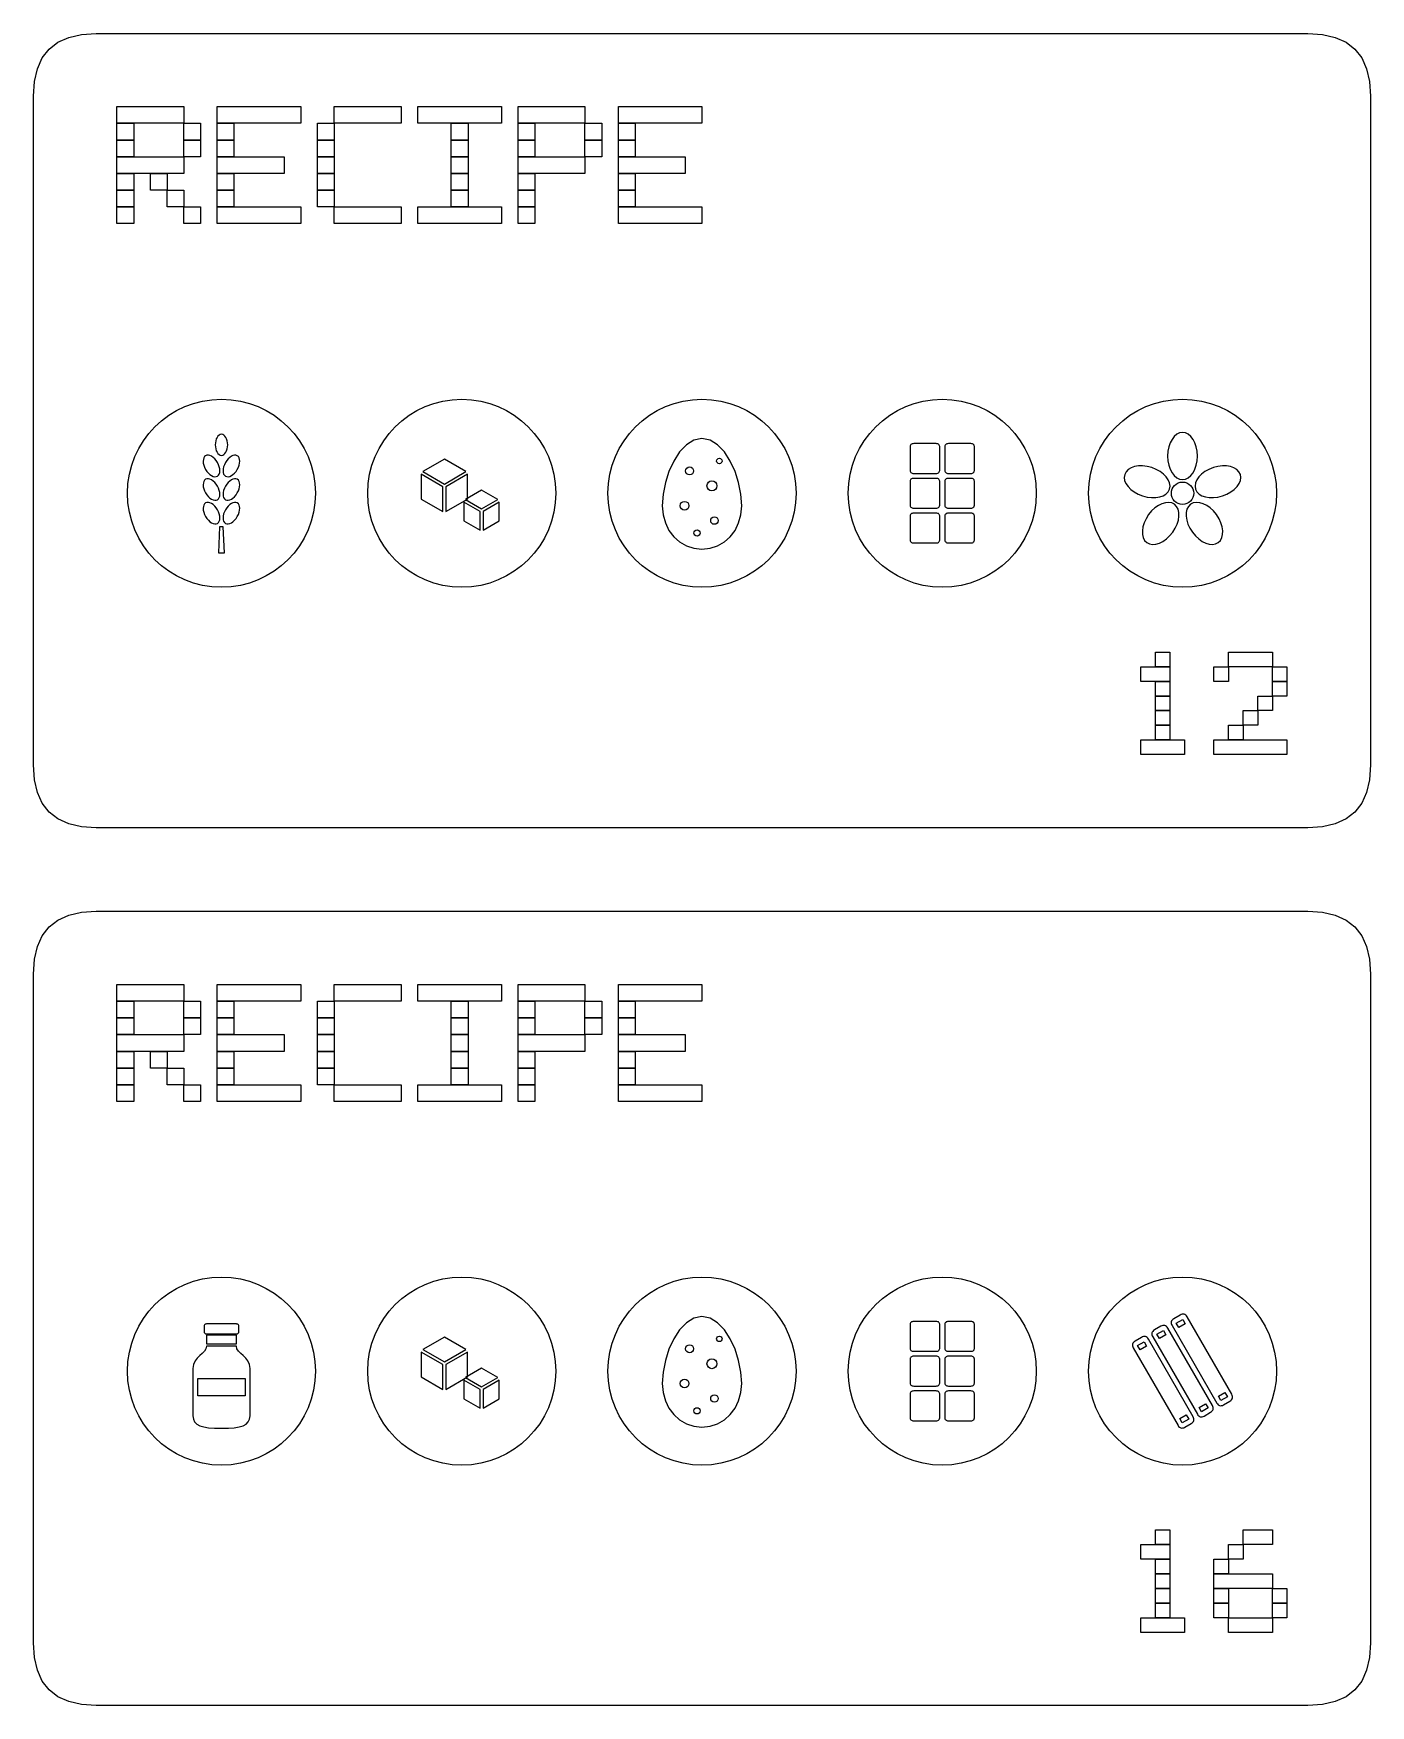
# Model space of a CAD drawing. Extents: x 4 to 296, y 4 to 585.
# Drawn here: x 208 to 272, y 147 to 227 of the extents above; entities that cross this region are included whole.
import ezdxf

# ---------------------------------------------------------------- set-up
doc = ezdxf.new("R2010")
doc.units = 0
doc.layers.add('CUT', color=1, linetype='CONTINUOUS')
doc.layers.add('RASTER', color=7, linetype='CONTINUOUS')

msp = doc.modelspace()

# ---------------------------------------------------------------- linework, layer by layer
at = {"layer": 'CUT'}
for points in [[(208, 224), (208.047, 224.703), (208.188, 225.313), (208.422, 225.828), (208.75, 226.25), (209.172, 226.578), (209.688, 226.813), (210.297, 226.953), (211, 227), (269, 227), (269.703, 226.953), (270.313, 226.813), (270.828, 226.578), (271.25, 226.25), (271.578, 225.828), (271.813, 225.313), (271.953, 224.703), (272, 224), (272, 192), (271.953, 191.297), (271.813, 190.688), (271.578, 190.172), (271.25, 189.75), (270.828, 189.422), (270.313, 189.188), (269.703, 189.047), (269, 189), (211, 189), (210.297, 189.047), (209.688, 189.188), (209.172, 189.422), (208.75, 189.75), (208.422, 190.172), (208.188, 190.688), (208.047, 191.297), (208, 192)], [(208, 182), (208.047, 182.703), (208.188, 183.313), (208.422, 183.828), (208.75, 184.25), (209.172, 184.578), (209.688, 184.813), (210.297, 184.953), (211, 185), (269, 185), (269.703, 184.953), (270.313, 184.813), (270.828, 184.578), (271.25, 184.25), (271.578, 183.828), (271.813, 183.313), (271.953, 182.703), (272, 182), (272, 150), (271.953, 149.297), (271.813, 148.688), (271.578, 148.172), (271.25, 147.75), (270.828, 147.422), (270.313, 147.188), (269.703, 147.047), (269, 147), (211, 147), (210.297, 147.047), (209.688, 147.188), (209.172, 147.422), (208.75, 147.75), (208.422, 148.172), (208.188, 148.688), (208.047, 149.297), (208, 150)]]:
    msp.add_lwpolyline(points, close=True, dxfattribs=at)
at = {"layer": 'RASTER'}
for points in [[(212, 223.5), (215.2, 223.5), (215.2, 222.7), (212, 222.7)], [(216.8, 223.5), (220.8, 223.5), (220.8, 222.7), (216.8, 222.7)], [(222.4, 223.5), (225.6, 223.5), (225.6, 222.7), (222.4, 222.7)], [(226.4, 223.5), (230.4, 223.5), (230.4, 222.7), (226.4, 222.7)], [(231.2, 223.5), (234.4, 223.5), (234.4, 222.7), (231.2, 222.7)], [(236, 223.5), (240, 223.5), (240, 222.7), (236, 222.7)], [(212, 222.7), (212.8, 222.7), (212.8, 221.9), (212, 221.9)], [(215.2, 222.7), (216, 222.7), (216, 221.9), (215.2, 221.9)], [(216.8, 222.7), (217.6, 222.7), (217.6, 221.9), (216.8, 221.9)], [(221.6, 222.7), (222.4, 222.7), (222.4, 221.9), (221.6, 221.9)], [(228, 222.7), (228.8, 222.7), (228.8, 221.9), (228, 221.9)], [(231.2, 222.7), (232, 222.7), (232, 221.9), (231.2, 221.9)], [(234.4, 222.7), (235.2, 222.7), (235.2, 221.9), (234.4, 221.9)], [(236, 222.7), (236.8, 222.7), (236.8, 221.9), (236, 221.9)], [(212, 221.9), (212.8, 221.9), (212.8, 221.1), (212, 221.1)], [(215.2, 221.9), (216, 221.9), (216, 221.1), (215.2, 221.1)], [(216.8, 221.9), (217.6, 221.9), (217.6, 221.1), (216.8, 221.1)], [(221.6, 221.9), (222.4, 221.9), (222.4, 221.1), (221.6, 221.1)], [(228, 221.9), (228.8, 221.9), (228.8, 221.1), (228, 221.1)], [(231.2, 221.9), (232, 221.9), (232, 221.1), (231.2, 221.1)], [(234.4, 221.9), (235.2, 221.9), (235.2, 221.1), (234.4, 221.1)], [(236, 221.9), (236.8, 221.9), (236.8, 221.1), (236, 221.1)], [(212, 221.1), (215.2, 221.1), (215.2, 220.3), (212, 220.3)], [(216.8, 221.1), (220, 221.1), (220, 220.3), (216.8, 220.3)], [(221.6, 221.1), (222.4, 221.1), (222.4, 220.3), (221.6, 220.3)], [(228, 221.1), (228.8, 221.1), (228.8, 220.3), (228, 220.3)], [(231.2, 221.1), (234.4, 221.1), (234.4, 220.3), (231.2, 220.3)], [(236, 221.1), (239.2, 221.1), (239.2, 220.3), (236, 220.3)], [(212, 220.3), (212.8, 220.3), (212.8, 219.5), (212, 219.5)], [(213.6, 220.3), (214.4, 220.3), (214.4, 219.5), (213.6, 219.5)], [(216.8, 220.3), (217.6, 220.3), (217.6, 219.5), (216.8, 219.5)], [(221.6, 220.3), (222.4, 220.3), (222.4, 219.5), (221.6, 219.5)], [(228, 220.3), (228.8, 220.3), (228.8, 219.5), (228, 219.5)], [(231.2, 220.3), (232, 220.3), (232, 219.5), (231.2, 219.5)], [(236, 220.3), (236.8, 220.3), (236.8, 219.5), (236, 219.5)], [(212, 219.5), (212.8, 219.5), (212.8, 218.7), (212, 218.7)], [(214.4, 219.5), (215.2, 219.5), (215.2, 218.7), (214.4, 218.7)], [(216.8, 219.5), (217.6, 219.5), (217.6, 218.7), (216.8, 218.7)], [(221.6, 219.5), (222.4, 219.5), (222.4, 218.7), (221.6, 218.7)], [(228, 219.5), (228.8, 219.5), (228.8, 218.7), (228, 218.7)], [(231.2, 219.5), (232, 219.5), (232, 218.7), (231.2, 218.7)], [(236, 219.5), (236.8, 219.5), (236.8, 218.7), (236, 218.7)], [(212, 218.7), (212.8, 218.7), (212.8, 217.9), (212, 217.9)], [(215.2, 218.7), (216, 218.7), (216, 217.9), (215.2, 217.9)], [(216.8, 218.7), (220.8, 218.7), (220.8, 217.9), (216.8, 217.9)], [(222.4, 218.7), (225.6, 218.7), (225.6, 217.9), (222.4, 217.9)], [(226.4, 218.7), (230.4, 218.7), (230.4, 217.9), (226.4, 217.9)], [(231.2, 218.7), (232, 218.7), (232, 217.9), (231.2, 217.9)], [(236, 218.7), (240, 218.7), (240, 217.9), (236, 217.9)], [(217.297, 207.317), (217.291, 207.418), (217.274, 207.513), (217.246, 207.599), (217.21, 207.674), (217.166, 207.735), (217.116, 207.782), (217.06, 207.811), (217, 207.822), (216.94, 207.811), (216.884, 207.782), (216.834, 207.735), (216.79, 207.674), (216.754, 207.599), (216.726, 207.513), (216.709, 207.418), (216.703, 207.317), (216.709, 207.215), (216.726, 207.12), (216.754, 207.034), (216.79, 206.96), (216.834, 206.898), (216.884, 206.851), (216.94, 206.822), (217, 206.812), (217.06, 206.822), (217.116, 206.851), (217.166, 206.898), (217.21, 206.96), (217.246, 207.034), (217.274, 207.12), (217.291, 207.215), (217.297, 207.317)], [(240, 207.614), (239.611, 207.534), (239.252, 207.313), (238.929, 206.975), (238.649, 206.544), (238.419, 206.047), (238.246, 205.509), (238.137, 204.953), (238.099, 204.406), (238.137, 203.976), (238.246, 203.58), (238.419, 203.226), (238.649, 202.921), (238.929, 202.672), (239.252, 202.485), (239.611, 202.368), (240, 202.327), (240.389, 202.368), (240.748, 202.485), (241.071, 202.672), (241.351, 202.921), (241.581, 203.226), (241.754, 203.58), (241.863, 203.976), (241.901, 204.406), (241.863, 204.953), (241.754, 205.509), (241.581, 206.047), (241.351, 206.544), (241.071, 206.975), (240.748, 207.313), (240.389, 207.534), (240, 207.614)], [(249.956, 207.198), (249.956, 206.129), (249.958, 206.087), (249.967, 206.051), (249.981, 206.02), (250, 205.995), (250.025, 205.975), (250.056, 205.962), (250.092, 205.953), (250.134, 205.95), (251.203, 205.95), (251.245, 205.953), (251.281, 205.962), (251.312, 205.975), (251.337, 205.995), (251.356, 206.02), (251.37, 206.051), (251.378, 206.087), (251.381, 206.129), (251.381, 207.198), (251.378, 207.24), (251.37, 207.276), (251.356, 207.306), (251.337, 207.331), (251.312, 207.351), (251.281, 207.365), (251.245, 207.373), (251.203, 207.376), (250.134, 207.376), (250.092, 207.373), (250.056, 207.365), (250.025, 207.351), (250, 207.331), (249.981, 207.306), (249.967, 207.276), (249.958, 207.24), (249.956, 207.198)], [(251.619, 207.198), (251.619, 206.129), (251.622, 206.087), (251.63, 206.051), (251.644, 206.02), (251.663, 205.995), (251.688, 205.975), (251.719, 205.962), (251.755, 205.953), (251.797, 205.95), (252.866, 205.95), (252.908, 205.953), (252.944, 205.962), (252.975, 205.975), (253, 205.995), (253.019, 206.02), (253.033, 206.051), (253.042, 206.087), (253.044, 206.129), (253.044, 207.198), (253.042, 207.24), (253.033, 207.276), (253.019, 207.306), (253, 207.331), (252.975, 207.351), (252.944, 207.365), (252.908, 207.373), (252.866, 207.376), (251.797, 207.376), (251.755, 207.373), (251.719, 207.365), (251.688, 207.351), (251.663, 207.331), (251.644, 207.306), (251.63, 207.276), (251.622, 207.24), (251.619, 207.198)], [(263.713, 206.782), (263.698, 207.009), (263.657, 207.221), (263.591, 207.413), (263.504, 207.58), (263.399, 207.718), (263.277, 207.822), (263.144, 207.888), (263, 207.911), (262.856, 207.888), (262.723, 207.822), (262.601, 207.718), (262.496, 207.58), (262.409, 207.413), (262.343, 207.221), (262.302, 207.009), (262.287, 206.782), (262.302, 206.555), (262.343, 206.343), (262.409, 206.151), (262.496, 205.984), (262.601, 205.846), (262.723, 205.742), (262.856, 205.676), (263, 205.653), (263.144, 205.676), (263.277, 205.742), (263.399, 205.846), (263.504, 205.984), (263.591, 206.151), (263.657, 206.343), (263.698, 206.555), (263.713, 206.782)], [(216.808, 206.47), (216.745, 206.565), (216.676, 206.648), (216.602, 206.715), (216.525, 206.768), (216.449, 206.803), (216.375, 206.821), (216.305, 206.818), (216.243, 206.795), (216.191, 206.753), (216.155, 206.694), (216.133, 206.621), (216.125, 206.537), (216.132, 206.445), (216.154, 206.347), (216.191, 206.245), (216.242, 206.143), (216.304, 206.048), (216.374, 205.966), (216.448, 205.898), (216.524, 205.846), (216.601, 205.81), (216.675, 205.793), (216.744, 205.795), (216.807, 205.818), (216.858, 205.861), (216.895, 205.92), (216.917, 205.993), (216.924, 206.077), (216.917, 206.169), (216.895, 206.267), (216.859, 206.368), (216.808, 206.47)], [(217.758, 206.143), (217.809, 206.245), (217.846, 206.347), (217.868, 206.445), (217.875, 206.537), (217.867, 206.621), (217.845, 206.694), (217.809, 206.753), (217.757, 206.795), (217.695, 206.818), (217.625, 206.821), (217.551, 206.803), (217.475, 206.768), (217.398, 206.715), (217.324, 206.648), (217.255, 206.565), (217.192, 206.47), (217.141, 206.368), (217.105, 206.267), (217.083, 206.169), (217.076, 206.077), (217.083, 205.993), (217.105, 205.92), (217.142, 205.861), (217.193, 205.818), (217.256, 205.795), (217.325, 205.793), (217.399, 205.81), (217.476, 205.846), (217.552, 205.898), (217.626, 205.966), (217.696, 206.048), (217.758, 206.143)], [(227.668, 206.628), (226.635, 206.034), (227.668, 205.44), (228.702, 206.034), (227.668, 206.628)], [(216.808, 205.342), (216.745, 205.437), (216.676, 205.519), (216.602, 205.587), (216.525, 205.639), (216.449, 205.675), (216.375, 205.692), (216.305, 205.69), (216.243, 205.667), (216.191, 205.624), (216.155, 205.565), (216.133, 205.492), (216.125, 205.408), (216.132, 205.316), (216.154, 205.218), (216.191, 205.117), (216.242, 205.015), (216.304, 204.92), (216.374, 204.837), (216.448, 204.77), (216.524, 204.717), (216.601, 204.682), (216.675, 204.664), (216.744, 204.667), (216.807, 204.69), (216.858, 204.732), (216.895, 204.791), (216.917, 204.864), (216.924, 204.948), (216.917, 205.04), (216.895, 205.138), (216.859, 205.24), (216.808, 205.342)], [(217.758, 205.015), (217.809, 205.117), (217.846, 205.218), (217.868, 205.316), (217.875, 205.408), (217.867, 205.492), (217.845, 205.565), (217.809, 205.624), (217.757, 205.667), (217.695, 205.69), (217.625, 205.692), (217.551, 205.675), (217.475, 205.639), (217.398, 205.587), (217.324, 205.519), (217.255, 205.437), (217.192, 205.342), (217.141, 205.24), (217.105, 205.138), (217.083, 205.04), (217.076, 204.948), (217.083, 204.864), (217.105, 204.791), (217.142, 204.732), (217.193, 204.69), (217.256, 204.667), (217.325, 204.664), (217.399, 204.682), (217.476, 204.717), (217.552, 204.77), (217.626, 204.837), (217.696, 204.92), (217.758, 205.015)], [(226.562, 205.909), (226.562, 204.721), (227.596, 204.127), (227.596, 205.315), (226.562, 205.909)], [(227.741, 205.315), (227.741, 204.127), (228.774, 204.721), (228.774, 205.909), (227.741, 205.315)], [(249.956, 205.535), (249.956, 204.465), (249.958, 204.424), (249.967, 204.387), (249.981, 204.357), (250, 204.332), (250.025, 204.312), (250.056, 204.298), (250.092, 204.29), (250.134, 204.287), (251.203, 204.287), (251.245, 204.29), (251.281, 204.298), (251.312, 204.312), (251.337, 204.332), (251.356, 204.357), (251.37, 204.387), (251.378, 204.424), (251.381, 204.465), (251.381, 205.535), (251.378, 205.576), (251.37, 205.613), (251.356, 205.643), (251.337, 205.668), (251.312, 205.688), (251.281, 205.702), (251.245, 205.71), (251.203, 205.713), (250.134, 205.713), (250.092, 205.71), (250.056, 205.702), (250.025, 205.688), (250, 205.668), (249.981, 205.643), (249.967, 205.613), (249.958, 205.576), (249.956, 205.535)], [(251.619, 205.535), (251.619, 204.465), (251.622, 204.424), (251.63, 204.387), (251.644, 204.357), (251.663, 204.332), (251.688, 204.312), (251.719, 204.298), (251.755, 204.29), (251.797, 204.287), (252.866, 204.287), (252.908, 204.29), (252.944, 204.298), (252.975, 204.312), (253, 204.332), (253.019, 204.357), (253.033, 204.387), (253.042, 204.424), (253.044, 204.465), (253.044, 205.535), (253.042, 205.576), (253.033, 205.613), (253.019, 205.643), (253, 205.668), (252.975, 205.688), (252.944, 205.702), (252.908, 205.71), (252.866, 205.713), (251.797, 205.713), (251.755, 205.71), (251.719, 205.702), (251.688, 205.688), (251.663, 205.668), (251.644, 205.643), (251.63, 205.613), (251.622, 205.576), (251.619, 205.535)], [(261.525, 206.229), (261.305, 206.285), (261.09, 206.311), (260.888, 206.308), (260.702, 206.277), (260.538, 206.219), (260.402, 206.136), (260.298, 206.029), (260.232, 205.899), (260.209, 205.756), (260.23, 205.608), (260.292, 205.461), (260.39, 205.318), (260.522, 205.184), (260.684, 205.062), (260.873, 204.957), (261.085, 204.873), (261.306, 204.816), (261.52, 204.79), (261.723, 204.794), (261.908, 204.825), (262.072, 204.882), (262.208, 204.965), (262.312, 205.072), (262.379, 205.202), (262.401, 205.346), (262.38, 205.493), (262.318, 205.641), (262.22, 205.783), (262.088, 205.918), (261.926, 206.04), (261.737, 206.145), (261.525, 206.229)], [(264.915, 204.873), (265.127, 204.957), (265.316, 205.062), (265.478, 205.184), (265.61, 205.318), (265.708, 205.461), (265.77, 205.608), (265.791, 205.756), (265.768, 205.899), (265.702, 206.029), (265.598, 206.136), (265.462, 206.219), (265.298, 206.277), (265.112, 206.308), (264.91, 206.311), (264.695, 206.285), (264.475, 206.229), (264.263, 206.145), (264.074, 206.04), (263.912, 205.918), (263.78, 205.783), (263.682, 205.641), (263.62, 205.493), (263.599, 205.346), (263.621, 205.202), (263.688, 205.072), (263.792, 204.965), (263.928, 204.882), (264.092, 204.825), (264.277, 204.794), (264.48, 204.79), (264.694, 204.816), (264.915, 204.873)], [(229.45, 205.143), (228.675, 204.697), (229.45, 204.252), (230.226, 204.697), (229.45, 205.143)], [(216.808, 204.213), (216.745, 204.308), (216.676, 204.39), (216.602, 204.458), (216.525, 204.511), (216.449, 204.546), (216.375, 204.563), (216.305, 204.561), (216.243, 204.538), (216.191, 204.495), (216.155, 204.436), (216.133, 204.364), (216.125, 204.28), (216.132, 204.187), (216.154, 204.089), (216.191, 203.988), (216.242, 203.886), (216.304, 203.791), (216.374, 203.709), (216.448, 203.641), (216.524, 203.589), (216.601, 203.553), (216.675, 203.536), (216.744, 203.538), (216.807, 203.561), (216.858, 203.604), (216.895, 203.663), (216.917, 203.736), (216.924, 203.82), (216.917, 203.912), (216.895, 204.01), (216.859, 204.111), (216.808, 204.213)], [(217.758, 203.886), (217.809, 203.988), (217.846, 204.089), (217.868, 204.187), (217.875, 204.28), (217.867, 204.364), (217.845, 204.436), (217.809, 204.495), (217.757, 204.538), (217.695, 204.561), (217.625, 204.563), (217.551, 204.546), (217.475, 204.511), (217.398, 204.458), (217.324, 204.39), (217.255, 204.308), (217.192, 204.213), (217.141, 204.111), (217.105, 204.01), (217.083, 203.912), (217.076, 203.82), (217.083, 203.736), (217.105, 203.663), (217.142, 203.604), (217.193, 203.561), (217.256, 203.538), (217.325, 203.536), (217.399, 203.553), (217.476, 203.589), (217.552, 203.641), (217.626, 203.709), (217.696, 203.791), (217.758, 203.886)], [(228.603, 204.572), (228.603, 203.681), (229.378, 203.236), (229.378, 204.127), (228.603, 204.572)], [(229.523, 204.127), (229.523, 203.236), (230.298, 203.681), (230.298, 204.572), (229.523, 204.127)], [(249.956, 203.871), (249.956, 202.802), (249.958, 202.76), (249.967, 202.724), (249.981, 202.694), (250, 202.669), (250.025, 202.649), (250.056, 202.635), (250.092, 202.627), (250.134, 202.624), (251.203, 202.624), (251.245, 202.627), (251.281, 202.635), (251.312, 202.649), (251.337, 202.669), (251.356, 202.694), (251.37, 202.724), (251.378, 202.76), (251.381, 202.802), (251.381, 203.871), (251.378, 203.913), (251.37, 203.949), (251.356, 203.98), (251.337, 204.005), (251.312, 204.025), (251.281, 204.038), (251.245, 204.047), (251.203, 204.05), (250.134, 204.05), (250.092, 204.047), (250.056, 204.038), (250.025, 204.025), (250, 204.005), (249.981, 203.98), (249.967, 203.949), (249.958, 203.913), (249.956, 203.871)], [(251.619, 203.871), (251.619, 202.802), (251.622, 202.76), (251.63, 202.724), (251.644, 202.694), (251.663, 202.669), (251.688, 202.649), (251.719, 202.635), (251.755, 202.627), (251.797, 202.624), (252.866, 202.624), (252.908, 202.627), (252.944, 202.635), (252.975, 202.649), (253, 202.669), (253.019, 202.694), (253.033, 202.724), (253.042, 202.76), (253.044, 202.802), (253.044, 203.871), (253.042, 203.913), (253.033, 203.949), (253.019, 203.98), (253, 204.005), (252.975, 204.025), (252.944, 204.038), (252.908, 204.047), (252.866, 204.05), (251.797, 204.05), (251.755, 204.047), (251.719, 204.038), (251.688, 204.025), (251.663, 204.005), (251.644, 203.98), (251.63, 203.949), (251.622, 203.913), (251.619, 203.871)], [(261.376, 203.977), (261.254, 203.785), (261.163, 203.589), (261.103, 203.395), (261.076, 203.209), (261.08, 203.035), (261.117, 202.88), (261.186, 202.748), (261.289, 202.645), (261.419, 202.579), (261.566, 202.554), (261.725, 202.567), (261.891, 202.616), (262.06, 202.7), (262.226, 202.817), (262.384, 202.964), (262.529, 203.139), (262.651, 203.332), (262.742, 203.528), (262.802, 203.721), (262.829, 203.908), (262.825, 204.081), (262.788, 204.237), (262.719, 204.368), (262.616, 204.471), (262.486, 204.537), (262.339, 204.563), (262.18, 204.55), (262.014, 204.5), (261.845, 204.416), (261.679, 204.3), (261.521, 204.153), (261.376, 203.977)], [(263.471, 203.139), (263.616, 202.964), (263.774, 202.817), (263.94, 202.7), (264.109, 202.616), (264.275, 202.567), (264.434, 202.554), (264.581, 202.579), (264.711, 202.645), (264.814, 202.748), (264.883, 202.88), (264.92, 203.035), (264.924, 203.209), (264.897, 203.395), (264.837, 203.589), (264.746, 203.785), (264.624, 203.977), (264.479, 204.153), (264.321, 204.3), (264.155, 204.416), (263.986, 204.5), (263.82, 204.55), (263.661, 204.563), (263.514, 204.537), (263.384, 204.471), (263.281, 204.368), (263.212, 204.237), (263.175, 204.081), (263.171, 203.908), (263.198, 203.721), (263.258, 203.528), (263.349, 203.332), (263.471, 203.139)], [(216.911, 203.396), (216.852, 202.149), (217.149, 202.149), (217.089, 203.396), (216.911, 203.396)], [(261.7, 197.4), (262.4, 197.4), (262.4, 196.7), (261.7, 196.7)], [(265.2, 197.4), (267.3, 197.4), (267.3, 196.7), (265.2, 196.7)], [(261, 196.7), (262.4, 196.7), (262.4, 196), (261, 196)], [(261.7, 196), (262.4, 196), (262.4, 195.3), (261.7, 195.3)], [(264.5, 196.7), (265.2, 196.7), (265.2, 196), (264.5, 196)], [(267.3, 196.7), (268, 196.7), (268, 196), (267.3, 196)], [(267.3, 196), (268, 196), (268, 195.3), (267.3, 195.3)], [(261.7, 195.3), (262.4, 195.3), (262.4, 194.6), (261.7, 194.6)], [(266.6, 195.3), (267.3, 195.3), (267.3, 194.6), (266.6, 194.6)], [(261.7, 194.6), (262.4, 194.6), (262.4, 193.9), (261.7, 193.9)], [(265.9, 194.6), (266.6, 194.6), (266.6, 193.9), (265.9, 193.9)], [(261.7, 193.9), (262.4, 193.9), (262.4, 193.2), (261.7, 193.2)], [(265.2, 193.9), (265.9, 193.9), (265.9, 193.2), (265.2, 193.2)], [(261, 193.2), (263.1, 193.2), (263.1, 192.5), (261, 192.5)], [(264.5, 193.2), (268, 193.2), (268, 192.5), (264.5, 192.5)], [(212, 181.5), (215.2, 181.5), (215.2, 180.7), (212, 180.7)], [(216.8, 181.5), (220.8, 181.5), (220.8, 180.7), (216.8, 180.7)], [(222.4, 181.5), (225.6, 181.5), (225.6, 180.7), (222.4, 180.7)], [(226.4, 181.5), (230.4, 181.5), (230.4, 180.7), (226.4, 180.7)], [(231.2, 181.5), (234.4, 181.5), (234.4, 180.7), (231.2, 180.7)], [(236, 181.5), (240, 181.5), (240, 180.7), (236, 180.7)], [(212, 180.7), (212.8, 180.7), (212.8, 179.9), (212, 179.9)], [(215.2, 180.7), (216, 180.7), (216, 179.9), (215.2, 179.9)], [(216.8, 180.7), (217.6, 180.7), (217.6, 179.9), (216.8, 179.9)], [(221.6, 180.7), (222.4, 180.7), (222.4, 179.9), (221.6, 179.9)], [(228, 180.7), (228.8, 180.7), (228.8, 179.9), (228, 179.9)], [(231.2, 180.7), (232, 180.7), (232, 179.9), (231.2, 179.9)], [(234.4, 180.7), (235.2, 180.7), (235.2, 179.9), (234.4, 179.9)], [(236, 180.7), (236.8, 180.7), (236.8, 179.9), (236, 179.9)], [(212, 179.9), (212.8, 179.9), (212.8, 179.1), (212, 179.1)], [(215.2, 179.9), (216, 179.9), (216, 179.1), (215.2, 179.1)], [(216.8, 179.9), (217.6, 179.9), (217.6, 179.1), (216.8, 179.1)], [(221.6, 179.9), (222.4, 179.9), (222.4, 179.1), (221.6, 179.1)], [(228, 179.9), (228.8, 179.9), (228.8, 179.1), (228, 179.1)], [(231.2, 179.9), (232, 179.9), (232, 179.1), (231.2, 179.1)], [(234.4, 179.9), (235.2, 179.9), (235.2, 179.1), (234.4, 179.1)], [(236, 179.9), (236.8, 179.9), (236.8, 179.1), (236, 179.1)], [(212, 179.1), (215.2, 179.1), (215.2, 178.3), (212, 178.3)], [(216.8, 179.1), (220, 179.1), (220, 178.3), (216.8, 178.3)], [(221.6, 179.1), (222.4, 179.1), (222.4, 178.3), (221.6, 178.3)], [(228, 179.1), (228.8, 179.1), (228.8, 178.3), (228, 178.3)], [(231.2, 179.1), (234.4, 179.1), (234.4, 178.3), (231.2, 178.3)], [(236, 179.1), (239.2, 179.1), (239.2, 178.3), (236, 178.3)], [(212, 178.3), (212.8, 178.3), (212.8, 177.5), (212, 177.5)], [(213.6, 178.3), (214.4, 178.3), (214.4, 177.5), (213.6, 177.5)], [(216.8, 178.3), (217.6, 178.3), (217.6, 177.5), (216.8, 177.5)], [(221.6, 178.3), (222.4, 178.3), (222.4, 177.5), (221.6, 177.5)], [(228, 178.3), (228.8, 178.3), (228.8, 177.5), (228, 177.5)], [(231.2, 178.3), (232, 178.3), (232, 177.5), (231.2, 177.5)], [(236, 178.3), (236.8, 178.3), (236.8, 177.5), (236, 177.5)], [(212, 177.5), (212.8, 177.5), (212.8, 176.7), (212, 176.7)], [(214.4, 177.5), (215.2, 177.5), (215.2, 176.7), (214.4, 176.7)], [(216.8, 177.5), (217.6, 177.5), (217.6, 176.7), (216.8, 176.7)], [(221.6, 177.5), (222.4, 177.5), (222.4, 176.7), (221.6, 176.7)], [(228, 177.5), (228.8, 177.5), (228.8, 176.7), (228, 176.7)], [(231.2, 177.5), (232, 177.5), (232, 176.7), (231.2, 176.7)], [(236, 177.5), (236.8, 177.5), (236.8, 176.7), (236, 176.7)], [(212, 176.7), (212.8, 176.7), (212.8, 175.9), (212, 175.9)], [(215.2, 176.7), (216, 176.7), (216, 175.9), (215.2, 175.9)], [(216.8, 176.7), (220.8, 176.7), (220.8, 175.9), (216.8, 175.9)], [(222.4, 176.7), (225.6, 176.7), (225.6, 175.9), (222.4, 175.9)], [(226.4, 176.7), (230.4, 176.7), (230.4, 175.9), (226.4, 175.9)], [(231.2, 176.7), (232, 176.7), (232, 175.9), (231.2, 175.9)], [(236, 176.7), (240, 176.7), (240, 175.9), (236, 175.9)], [(240, 165.614), (239.611, 165.534), (239.252, 165.313), (238.929, 164.975), (238.649, 164.544), (238.419, 164.047), (238.246, 163.509), (238.137, 162.953), (238.099, 162.406), (238.137, 161.976), (238.246, 161.58), (238.419, 161.226), (238.649, 160.921), (238.929, 160.672), (239.252, 160.485), (239.611, 160.368), (240, 160.327), (240.389, 160.368), (240.748, 160.485), (241.071, 160.672), (241.351, 160.921), (241.581, 161.226), (241.754, 161.58), (241.863, 161.976), (241.901, 162.406), (241.863, 162.953), (241.754, 163.509), (241.581, 164.047), (241.351, 164.544), (241.071, 164.975), (240.748, 165.313), (240.389, 165.534), (240, 165.614)], [(262.497, 165.179), (264.635, 161.475), (264.666, 161.428), (264.7, 161.392), (264.736, 161.366), (264.776, 161.35), (264.818, 161.344), (264.862, 161.349), (264.91, 161.363), (264.96, 161.388), (265.268, 161.566), (265.315, 161.597), (265.351, 161.631), (265.377, 161.667), (265.393, 161.707), (265.399, 161.748), (265.394, 161.793), (265.38, 161.841), (265.355, 161.891), (263.217, 165.594), (263.186, 165.641), (263.152, 165.677), (263.116, 165.703), (263.076, 165.719), (263.034, 165.725), (262.99, 165.72), (262.942, 165.706), (262.892, 165.681), (262.584, 165.503), (262.537, 165.472), (262.501, 165.438), (262.475, 165.402), (262.459, 165.363), (262.453, 165.321), (262.458, 165.276), (262.472, 165.229), (262.497, 165.179)], [(216.168, 165.138), (216.168, 164.901), (216.17, 164.873), (216.176, 164.849), (216.185, 164.828), (216.198, 164.812), (216.215, 164.799), (216.235, 164.789), (216.259, 164.784), (216.287, 164.782), (217.713, 164.782), (217.741, 164.784), (217.765, 164.789), (217.785, 164.799), (217.802, 164.812), (217.815, 164.828), (217.824, 164.849), (217.83, 164.873), (217.832, 164.901), (217.832, 165.138), (217.83, 165.166), (217.824, 165.19), (217.815, 165.211), (217.802, 165.228), (217.785, 165.24), (217.765, 165.25), (217.741, 165.255), (217.713, 165.257), (216.287, 165.257), (216.259, 165.255), (216.235, 165.25), (216.215, 165.24), (216.198, 165.228), (216.185, 165.211), (216.176, 165.19), (216.17, 165.166), (216.168, 165.138)], [(249.956, 165.198), (249.956, 164.129), (249.958, 164.087), (249.967, 164.051), (249.981, 164.02), (250, 163.995), (250.025, 163.975), (250.056, 163.962), (250.092, 163.953), (250.134, 163.95), (251.203, 163.95), (251.245, 163.953), (251.281, 163.962), (251.312, 163.975), (251.337, 163.995), (251.356, 164.02), (251.37, 164.051), (251.378, 164.087), (251.381, 164.129), (251.381, 165.198), (251.378, 165.24), (251.37, 165.276), (251.356, 165.306), (251.337, 165.331), (251.312, 165.351), (251.281, 165.365), (251.245, 165.373), (251.203, 165.376), (250.134, 165.376), (250.092, 165.373), (250.056, 165.365), (250.025, 165.351), (250, 165.331), (249.981, 165.306), (249.967, 165.276), (249.958, 165.24), (249.956, 165.198)], [(251.619, 165.198), (251.619, 164.129), (251.622, 164.087), (251.63, 164.051), (251.644, 164.02), (251.663, 163.995), (251.688, 163.975), (251.719, 163.962), (251.755, 163.953), (251.797, 163.95), (252.866, 163.95), (252.908, 163.953), (252.944, 163.962), (252.975, 163.975), (253, 163.995), (253.019, 164.02), (253.033, 164.051), (253.042, 164.087), (253.044, 164.129), (253.044, 165.198), (253.042, 165.24), (253.033, 165.276), (253.019, 165.306), (253, 165.331), (252.975, 165.351), (252.944, 165.365), (252.908, 165.373), (252.866, 165.376), (251.797, 165.376), (251.755, 165.373), (251.719, 165.365), (251.688, 165.351), (251.663, 165.331), (251.644, 165.306), (251.63, 165.276), (251.622, 165.24), (251.619, 165.198)], [(261.571, 164.644), (263.709, 160.94), (263.74, 160.894), (263.774, 160.858), (263.81, 160.832), (263.85, 160.816), (263.892, 160.81), (263.936, 160.814), (263.984, 160.829), (264.034, 160.853), (264.342, 161.031), (264.389, 161.062), (264.425, 161.096), (264.451, 161.133), (264.467, 161.172), (264.473, 161.214), (264.468, 161.259), (264.454, 161.306), (264.429, 161.356), (262.291, 165.06), (262.26, 165.106), (262.226, 165.142), (262.19, 165.168), (262.15, 165.184), (262.108, 165.19), (262.064, 165.186), (262.016, 165.171), (261.966, 165.147), (261.658, 164.969), (261.611, 164.938), (261.575, 164.904), (261.549, 164.867), (261.533, 164.828), (261.527, 164.786), (261.532, 164.741), (261.546, 164.694), (261.571, 164.644)], [(261.776, 164.763), (262.085, 164.941), (262.204, 164.735), (261.895, 164.557), (261.776, 164.763)], [(262.702, 165.297), (263.011, 165.476), (263.13, 165.27), (262.821, 165.092), (262.702, 165.297)], [(216.287, 164.188), (216.259, 164.064), (216.185, 163.954), (216.08, 163.85), (215.961, 163.743), (215.841, 163.624), (215.736, 163.486), (215.662, 163.321), (215.634, 163.119), (215.634, 160.862), (215.654, 160.7), (215.714, 160.568), (215.815, 160.465), (215.961, 160.386), (216.15, 160.33), (216.386, 160.294), (216.668, 160.274), (217, 160.268), (217.332, 160.274), (217.614, 160.294), (217.85, 160.33), (218.04, 160.386), (218.185, 160.465), (218.286, 160.568), (218.346, 160.7), (218.366, 160.862), (218.366, 163.119), (218.338, 163.321), (218.264, 163.486), (218.159, 163.624), (218.04, 163.743), (217.92, 163.85), (217.815, 163.954), (217.741, 164.064), (217.713, 164.188), (216.287, 164.188)], [(216.287, 164.723), (216.287, 164.307), (217.713, 164.307), (217.713, 164.723), (216.287, 164.723)], [(227.668, 164.628), (226.635, 164.034), (227.668, 163.44), (228.702, 164.034), (227.668, 164.628)], [(260.645, 164.109), (262.783, 160.406), (262.814, 160.359), (262.848, 160.323), (262.884, 160.297), (262.924, 160.281), (262.966, 160.275), (263.01, 160.28), (263.058, 160.294), (263.108, 160.319), (263.416, 160.497), (263.463, 160.528), (263.499, 160.562), (263.525, 160.598), (263.541, 160.637), (263.547, 160.679), (263.542, 160.724), (263.528, 160.771), (263.503, 160.821), (261.365, 164.525), (261.334, 164.572), (261.3, 164.608), (261.264, 164.634), (261.224, 164.65), (261.182, 164.656), (261.138, 164.651), (261.09, 164.637), (261.04, 164.612), (260.732, 164.434), (260.685, 164.403), (260.649, 164.369), (260.623, 164.333), (260.607, 164.293), (260.601, 164.252), (260.606, 164.207), (260.62, 164.159), (260.645, 164.109)], [(260.851, 164.228), (261.159, 164.406), (261.278, 164.201), (260.969, 164.022), (260.851, 164.228)], [(226.562, 163.909), (226.562, 162.721), (227.596, 162.127), (227.596, 163.315), (226.562, 163.909)], [(227.741, 163.315), (227.741, 162.127), (228.774, 162.721), (228.774, 163.909), (227.741, 163.315)], [(249.956, 163.535), (249.956, 162.465), (249.958, 162.424), (249.967, 162.387), (249.981, 162.357), (250, 162.332), (250.025, 162.312), (250.056, 162.298), (250.092, 162.29), (250.134, 162.287), (251.203, 162.287), (251.245, 162.29), (251.281, 162.298), (251.312, 162.312), (251.337, 162.332), (251.356, 162.357), (251.37, 162.387), (251.378, 162.424), (251.381, 162.465), (251.381, 163.535), (251.378, 163.576), (251.37, 163.613), (251.356, 163.643), (251.337, 163.668), (251.312, 163.688), (251.281, 163.702), (251.245, 163.71), (251.203, 163.713), (250.134, 163.713), (250.092, 163.71), (250.056, 163.702), (250.025, 163.688), (250, 163.668), (249.981, 163.643), (249.967, 163.613), (249.958, 163.576), (249.956, 163.535)], [(251.619, 163.535), (251.619, 162.465), (251.622, 162.424), (251.63, 162.387), (251.644, 162.357), (251.663, 162.332), (251.688, 162.312), (251.719, 162.298), (251.755, 162.29), (251.797, 162.287), (252.866, 162.287), (252.908, 162.29), (252.944, 162.298), (252.975, 162.312), (253, 162.332), (253.019, 162.357), (253.033, 162.387), (253.042, 162.424), (253.044, 162.465), (253.044, 163.535), (253.042, 163.576), (253.033, 163.613), (253.019, 163.643), (253, 163.668), (252.975, 163.688), (252.944, 163.702), (252.908, 163.71), (252.866, 163.713), (251.797, 163.713), (251.755, 163.71), (251.719, 163.702), (251.688, 163.688), (251.663, 163.668), (251.644, 163.643), (251.63, 163.613), (251.622, 163.576), (251.619, 163.535)], [(215.871, 162.644), (218.129, 162.644), (218.129, 161.812), (215.871, 161.812), (215.871, 162.644)], [(228.603, 162.572), (228.603, 161.681), (229.378, 161.236), (229.378, 162.127), (228.603, 162.572)], [(229.45, 163.143), (228.675, 162.697), (229.45, 162.252), (230.226, 162.697), (229.45, 163.143)], [(229.523, 162.127), (229.523, 161.236), (230.298, 161.681), (230.298, 162.572), (229.523, 162.127)], [(249.956, 161.871), (249.956, 160.802), (249.958, 160.76), (249.967, 160.724), (249.981, 160.694), (250, 160.669), (250.025, 160.649), (250.056, 160.635), (250.092, 160.627), (250.134, 160.624), (251.203, 160.624), (251.245, 160.627), (251.281, 160.635), (251.312, 160.649), (251.337, 160.669), (251.356, 160.694), (251.37, 160.724), (251.378, 160.76), (251.381, 160.802), (251.381, 161.871), (251.378, 161.913), (251.37, 161.949), (251.356, 161.98), (251.337, 162.005), (251.312, 162.025), (251.281, 162.038), (251.245, 162.047), (251.203, 162.05), (250.134, 162.05), (250.092, 162.047), (250.056, 162.038), (250.025, 162.025), (250, 162.005), (249.981, 161.98), (249.967, 161.949), (249.958, 161.913), (249.956, 161.871)], [(251.619, 161.871), (251.619, 160.802), (251.622, 160.76), (251.63, 160.724), (251.644, 160.694), (251.663, 160.669), (251.688, 160.649), (251.719, 160.635), (251.755, 160.627), (251.797, 160.624), (252.866, 160.624), (252.908, 160.627), (252.944, 160.635), (252.975, 160.649), (253, 160.669), (253.019, 160.694), (253.033, 160.724), (253.042, 160.76), (253.044, 160.802), (253.044, 161.871), (253.042, 161.913), (253.033, 161.949), (253.019, 161.98), (253, 162.005), (252.975, 162.025), (252.944, 162.038), (252.908, 162.047), (252.866, 162.05), (251.797, 162.05), (251.755, 162.047), (251.719, 162.038), (251.688, 162.025), (251.663, 162.005), (251.644, 161.98), (251.63, 161.949), (251.622, 161.913), (251.619, 161.871)], [(264.722, 161.799), (265.031, 161.978), (265.149, 161.772), (264.841, 161.594), (264.722, 161.799)], [(262.87, 160.73), (263.179, 160.908), (263.298, 160.703), (262.989, 160.524), (262.87, 160.73)], [(263.796, 161.265), (264.105, 161.443), (264.224, 161.237), (263.915, 161.059), (263.796, 161.265)], [(261.7, 155.4), (262.4, 155.4), (262.4, 154.7), (261.7, 154.7)], [(265.9, 155.4), (267.3, 155.4), (267.3, 154.7), (265.9, 154.7)], [(261, 154.7), (262.4, 154.7), (262.4, 154), (261, 154)], [(265.2, 154.7), (265.9, 154.7), (265.9, 154), (265.2, 154)], [(261.7, 154), (262.4, 154), (262.4, 153.3), (261.7, 153.3)], [(264.5, 154), (265.2, 154), (265.2, 153.3), (264.5, 153.3)], [(261.7, 153.3), (262.4, 153.3), (262.4, 152.6), (261.7, 152.6)], [(264.5, 153.3), (267.3, 153.3), (267.3, 152.6), (264.5, 152.6)], [(261.7, 152.6), (262.4, 152.6), (262.4, 151.9), (261.7, 151.9)], [(264.5, 152.6), (265.2, 152.6), (265.2, 151.9), (264.5, 151.9)], [(267.3, 152.6), (268, 152.6), (268, 151.9), (267.3, 151.9)], [(261.7, 151.9), (262.4, 151.9), (262.4, 151.2), (261.7, 151.2)], [(264.5, 151.9), (265.2, 151.9), (265.2, 151.2), (264.5, 151.2)], [(267.3, 151.9), (268, 151.9), (268, 151.2), (267.3, 151.2)], [(261, 151.2), (263.1, 151.2), (263.1, 150.5), (261, 150.5)], [(265.2, 151.2), (267.3, 151.2), (267.3, 150.5), (265.2, 150.5)]]:
    msp.add_lwpolyline(points, close=True, dxfattribs=at)
for centre, radius in [((217, 205), 4.5), ((228.5, 205), 4.5), ((240, 205), 4.5), ((251.5, 205), 4.5), ((263, 205), 4.5), ((240.832, 206.544), 0.131), ((239.406, 206.069), 0.19), ((240.475, 205.356), 0.238), ((263, 205), 0.535), ((239.168, 204.406), 0.208), ((239.762, 203.099), 0.149), ((240.594, 203.693), 0.178), ((217, 163), 4.5), ((228.5, 163), 4.5), ((240, 163), 4.5), ((251.5, 163), 4.5), ((263, 163), 4.5), ((239.406, 164.069), 0.19), ((240.832, 164.544), 0.131), ((240.475, 163.356), 0.238), ((239.168, 162.406), 0.208), ((240.594, 161.693), 0.178), ((239.762, 161.099), 0.149)]:
    msp.add_circle(centre, radius, dxfattribs=at)

doc.saveas('drawing.dxf')
